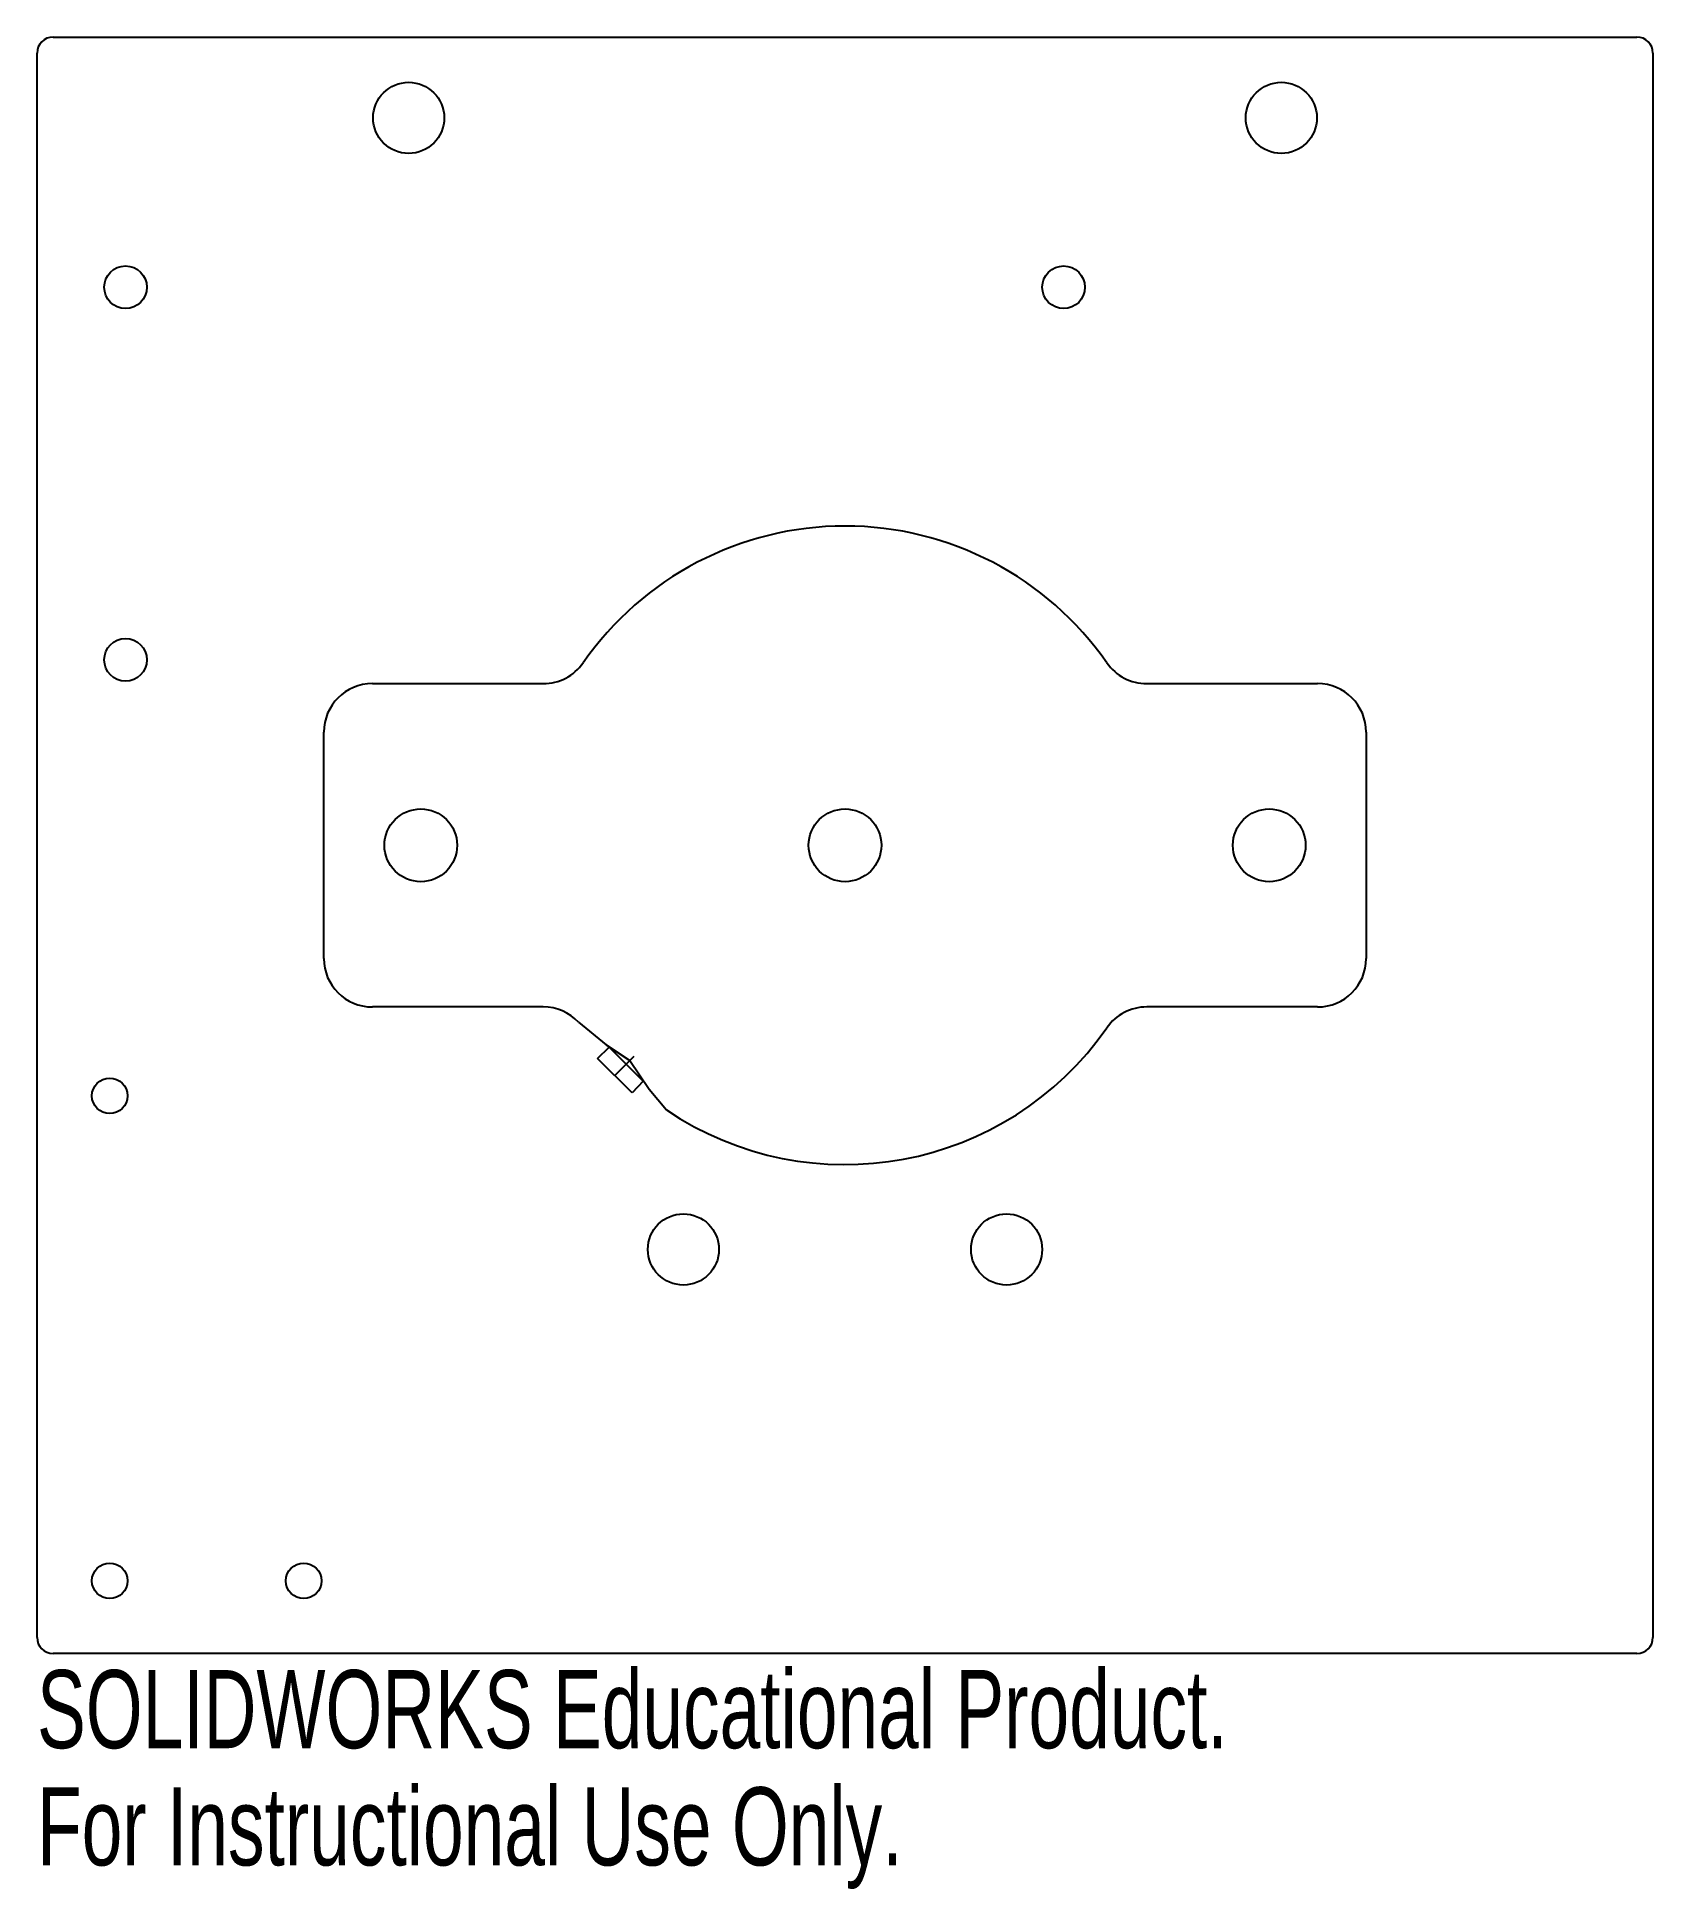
# Model space of a CAD drawing. Header units: millimetres. Extents: x -50 to 50, y -65 to 50.
import ezdxf

# ---------------------------------------------------------------- set-up
doc = ezdxf.new("R2010")
doc.units = ezdxf.units.MM
doc.linetypes.add('CENTERX2', pattern=[20.32, 12.7, -2.54, 2.54, -2.54])
doc.styles.add('SLDTEXTSTYLE0', font='TXT', dxfattribs={"width": 0.7})

msp = doc.modelspace()

# ---------------------------------------------------------------- linework, layer by layer
at = {"color": 7, "linetype": 'Continuous', "lineweight": 25}
for p, q in [((-49, 50), (49, 50)), ((-50, -49), (-50, 49)), ((50, 49), (50, -49)), ((-15.31, -13.18), (-14.6, -12.48)), ((-14.6, -12.48), (-12.48, -14.6)), ((-13.18, -15.31), (-15.31, -13.18)), ((-12.48, -14.6), (-13.18, -15.31)), ((49, -50), (-49, -50))]:
    msp.add_line(p, q, dxfattribs=at)
at = {"color": 7, "linetype": 'Continuous'}
for p, q in [((-29.25, 10), (-18.67, 10)), ((18.67, 10), (29.25, 10)), ((-32.25, -7), (-32.25, 7)), ((32.25, 7), (32.25, -7)), ((-18.67, -10), (-29.25, -10)), ((29.25, -10), (18.67, -10)), ((-15.31, -13.18), (-14.6, -12.48)), ((-14.6, -12.48), (-12.48, -14.6)), ((-13.18, -15.31), (-15.31, -13.18)), ((-12.48, -14.6), (-13.18, -15.31))]:
    msp.add_line(p, q, dxfattribs=at)
at = {"color": 7, "linetype": 'CENTERX2'}
msp.add_line((-14.25, -14.24), (-13.04, -13.04), dxfattribs=at)
at = {"color": 7, "linetype": 'Continuous', "flags": 128}
for points in [[(-16.49, -10.94), (-14.77, -12.35), (-13.32, -13.32)], [(-13.32, -13.32), (-12.12, -15.08), (-11.05, -16.37)]]:
    msp.add_lwpolyline(points, dxfattribs=at)
at = {"color": 7, "linetype": 'Continuous', "lineweight": 25}
for centre, radius in [((-27, 45), 2.2), ((27, 45), 2.2), ((-44.52, 34.52), 1.32), ((13.53, 34.52), 1.32), ((-44.52, 11.47), 1.32), ((-26.25, 0), 2.25), ((0, 0), 2.25), ((26.25, 0), 2.25), ((-45.5, -15.5), 1.1), ((-10, -25), 2.2), ((10, -25), 2.2), ((-45.5, -45.5), 1.1), ((-33.5, -45.5), 1.1)]:
    msp.add_circle(centre, radius, dxfattribs=at)
for centre, start, end in [((-49, 49), 90, 180), ((49, 49), 0, 90), ((-49, -49), 180, 270), ((49, -49), 270, 0)]:
    msp.add_arc(centre, 1, start, end, dxfattribs=at)
at = {"color": 7, "linetype": 'Continuous'}
for centre, radius, start, end in [((0, 0), 19.75, 34.8499, 145.1501), ((-18.67, 13), 3, 270, 325.1501), ((18.67, 13), 3, 214.8499, 270), ((-29.25, 7), 3, 90, 180), ((29.25, 7), 3, 0, 90), ((-29.25, -7), 3, 180, 270), ((29.25, -7), 3, 270, 0), ((-18.67, -13), 3, 43.2994, 90), ((18.67, -13), 3, 90, 145.1501), ((0, 0), 19.75, 235.9886, 325.1501)]:
    msp.add_arc(centre, radius, start, end, dxfattribs=at)

# ---------------------------------------------------------------- texts
at = {"color": 7, "linetype": 'Continuous', "char_height": 4.8336, "attachment_point": 1, "style": 'SLDTEXTSTYLE0'}
for s, insert in [('SOLIDWORKS Educational Product.', (-50, -51.02)), ('For Instructional Use Only.', (-50, -58.27))]:
    msp.add_mtext(s, dxfattribs=dict(at, insert=insert))

doc.saveas('drawing.dxf')
